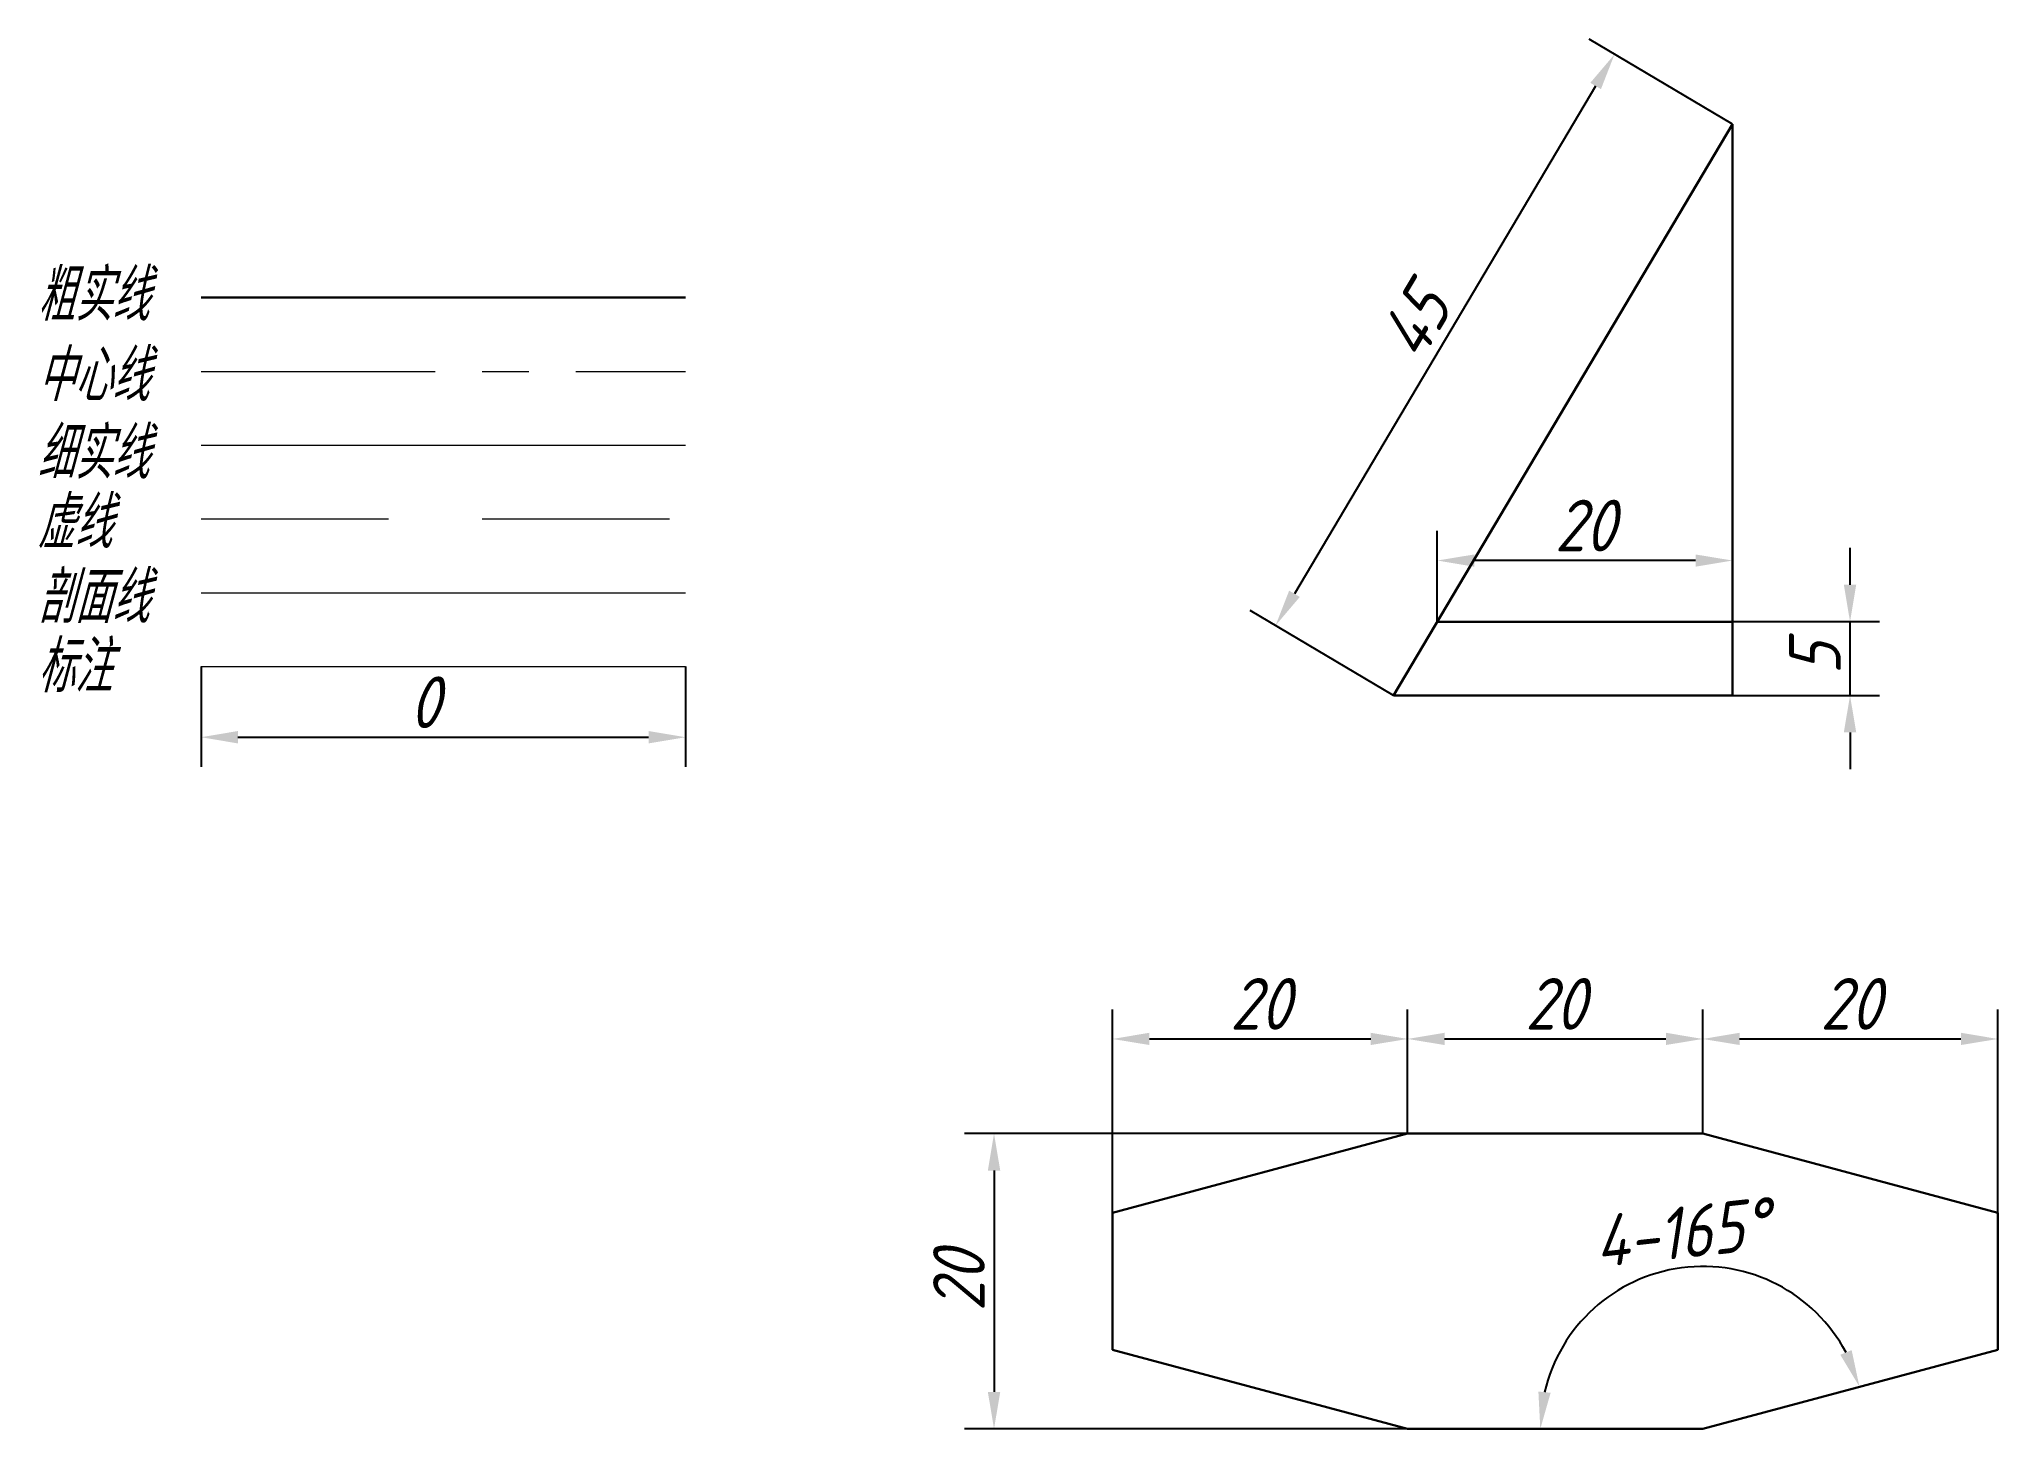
# Model space of a CAD drawing. Header units: millimetres. Extents: x 260 to 392, y 171 to 266.
import ezdxf

# ---------------------------------------------------------------- set-up
doc = ezdxf.new("R2010")
doc.units = ezdxf.units.MM
doc.linetypes.add('CENTER', pattern=[50.8, 31.75, -6.35, 6.35, -6.35])
doc.linetypes.add('DASHED', pattern=[19.05, 12.7, -6.35])
for name, color, linetype, lineweight in [('中心线', 1, 'CENTER', 15), ('中心线 @ 1', 1, 'CENTER', 15), ('剖面线', 8, 'Continuous', 15), ('剖面线 @ 1', 8, 'Continuous', 15), ('标注', 3, 'Continuous', 15), ('标注 @ 1', 3, 'Continuous', 15), ('粗实线', 2, 'Continuous', 30), ('粗实线 @ 1', 2, 'Continuous', 30), ('细实线', 4, 'Continuous', 15), ('细实线 @ 1', 4, 'Continuous', 15), ('虚线', 6, 'DASHED', 15), ('虚线 @ 1', 6, 'DASHED', 15)]:
    doc.layers.add(name, color=color, linetype=linetype, lineweight=lineweight)
doc.styles.add('GB3.5', font='gbeitc.shx', dxfattribs={"bigfont": 'gbcbig.shx'})
doc.dimstyles.new('正常标注', dxfattribs={"dimtxt": 3.5, "dimasz": 2.5, "dimexe": 2, "dimexo": 0, "dimtad": 1, "dimtoh": 1, "dimdec": 3, "dimdsep": 46, "dimtxsty": 'GB3.5', "dimcen": 2.5, "dimadec": 3, "dimazin": 2, "dimtfac": 1, "dimtdec": 3, "dimtmove": 0, "dimatfit": 3, "dimfxl": 0, "dimarcsym": 0})

# ---------------------------------------------------------------- blocks, each defined once
blk = doc.blocks.new('*D3')
at = {"layer": 'Defpoints', "color": 0, "transparency": 16777216}
for p in [(270.51, 223.08), (303.34, 223.08), (303.34, 218.3)]:
    blk.add_point(p, dxfattribs=at)
at = {"layer": '标注', "color": 0, "lineweight": -2, "transparency": 16777216}
for p, q in [((270.51, 223.08), (270.51, 216.3)), ((303.34, 223.08), (303.34, 216.3)), ((273.01, 218.3), (300.84, 218.3))]:
    blk.add_line(p, q, dxfattribs=at)
at = {"layer": '标注', "color": 0, "transparency": 16777216}
for points in [[(273.01, 218.72), (273.01, 217.88), (270.51, 218.3)], [(300.84, 218.72), (300.84, 217.88), (303.34, 218.3)]]:
    blk.add_solid(points, dxfattribs=at)
at = {"layer": '标注', "color": 0, "transparency": 16777216, "insert": (285.65, 220.67), "char_height": 3.5, "attachment_point": 5, "style": 'GB3.5'}
blk.add_mtext('0', dxfattribs=at)
blk = doc.blocks.new('*D5')
at = {"layer": 'Defpoints', "color": 0, "transparency": 16777216}
for p in [(372.28, 197.86), (352.28, 191.45), (372.28, 191.45)]:
    blk.add_point(p, dxfattribs=at)
at = {"layer": '标注', "color": 0, "lineweight": -2, "transparency": 16777216}
for p, q in [((352.28, 191.45), (352.28, 199.86)), ((372.28, 191.45), (372.28, 199.86)), ((354.78, 197.86), (369.78, 197.86))]:
    blk.add_line(p, q, dxfattribs=at)
at = {"layer": '标注', "color": 0, "transparency": 16777216}
for points in [[(354.78, 198.28), (354.78, 197.45), (352.28, 197.86)], [(369.78, 198.28), (369.78, 197.45), (372.28, 197.86)]]:
    blk.add_solid(points, dxfattribs=at)
at = {"layer": '标注', "color": 0, "transparency": 16777216, "insert": (362.28, 200.24), "char_height": 3.5, "attachment_point": 5, "style": 'GB3.5'}
blk.add_mtext('20', dxfattribs=at)
blk = doc.blocks.new('*D6')
at = {"layer": 'Defpoints', "color": 0, "transparency": 16777216}
for p in [(352.28, 197.86), (352.28, 191.45), (332.28, 186.09)]:
    blk.add_point(p, dxfattribs=at)
at = {"layer": '标注', "color": 0, "lineweight": -2, "transparency": 16777216}
for p, q in [((332.28, 186.09), (332.28, 199.86)), ((352.28, 191.45), (352.28, 199.86)), ((334.78, 197.86), (349.78, 197.86))]:
    blk.add_line(p, q, dxfattribs=at)
at = {"layer": '标注', "color": 0, "transparency": 16777216}
for points in [[(334.78, 198.28), (334.78, 197.45), (332.28, 197.86)], [(349.78, 198.28), (349.78, 197.45), (352.28, 197.86)]]:
    blk.add_solid(points, dxfattribs=at)
at = {"layer": '标注', "color": 0, "transparency": 16777216, "insert": (342.28, 200.24), "char_height": 3.5, "attachment_point": 5, "style": 'GB3.5'}
blk.add_mtext('20', dxfattribs=at)
blk = doc.blocks.new('*D7')
at = {"layer": 'Defpoints', "color": 0, "transparency": 16777216}
for p in [(392.28, 197.86), (372.28, 191.45), (392.28, 186.09)]:
    blk.add_point(p, dxfattribs=at)
at = {"layer": '标注', "color": 0, "lineweight": -2, "transparency": 16777216}
for p, q in [((372.28, 191.45), (372.28, 199.86)), ((392.28, 186.09), (392.28, 199.86)), ((374.78, 197.86), (389.78, 197.86))]:
    blk.add_line(p, q, dxfattribs=at)
at = {"layer": '标注', "color": 0, "transparency": 16777216}
for points in [[(374.78, 198.28), (374.78, 197.45), (372.28, 197.86)], [(389.78, 198.28), (389.78, 197.45), (392.28, 197.86)]]:
    blk.add_solid(points, dxfattribs=at)
at = {"layer": '标注', "color": 0, "transparency": 16777216, "insert": (382.28, 200.24), "char_height": 3.5, "attachment_point": 5, "style": 'GB3.5'}
blk.add_mtext('20', dxfattribs=at)
blk = doc.blocks.new('*D8')
at = {"layer": 'Defpoints', "color": 0, "transparency": 16777216}
for p in [(352.28, 191.45), (324.25, 171.45), (352.28, 171.45)]:
    blk.add_point(p, dxfattribs=at)
at = {"layer": '标注', "color": 0, "lineweight": -2, "transparency": 16777216}
for p, q in [((352.28, 191.45), (322.25, 191.45)), ((324.25, 188.95), (324.25, 173.95)), ((352.28, 171.45), (322.25, 171.45))]:
    blk.add_line(p, q, dxfattribs=at)
at = {"layer": '标注', "color": 0, "transparency": 16777216}
for points in [[(323.83, 188.95), (324.67, 188.95), (324.25, 191.45)], [(323.83, 173.95), (324.67, 173.95), (324.25, 171.45)]]:
    blk.add_solid(points, dxfattribs=at)
at = {"layer": '标注', "color": 0, "transparency": 16777216, "insert": (321.87, 181.45), "char_height": 3.5, "attachment_point": 5, "rotation": 90, "style": 'GB3.5'}
blk.add_mtext('20', dxfattribs=at)
blk = doc.blocks.new('*D9')
at = {"layer": 'Defpoints', "color": 0, "transparency": 16777216}
for p in [(374.29, 259.82), (343.33, 225.87), (351.32, 221.13)]:
    blk.add_point(p, dxfattribs=at)
at = {"layer": '标注', "color": 0, "lineweight": -2, "transparency": 16777216}
for p, q in [((374.29, 259.82), (364.58, 265.58)), ((365.02, 262.41), (344.61, 228.02)), ((351.32, 221.13), (341.61, 226.89))]:
    blk.add_line(p, q, dxfattribs=at)
at = {"layer": '标注', "color": 0, "transparency": 16777216}
for points in [[(364.66, 262.63), (365.38, 262.2), (366.3, 264.56)], [(344.25, 228.23), (344.97, 227.8), (343.33, 225.87)]]:
    blk.add_solid(points, dxfattribs=at)
at = {"layer": '标注', "color": 0, "transparency": 16777216, "insert": (352.77, 246.43), "char_height": 3.5, "attachment_point": 5, "rotation": 59.3101, "style": 'GB3.5'}
blk.add_mtext('45', dxfattribs=at)
blk = doc.blocks.new('*D10')
at = {"layer": 'Defpoints', "color": 0, "transparency": 16777216}
for p in [(354.29, 230.27), (354.29, 226.13), (374.29, 226.13)]:
    blk.add_point(p, dxfattribs=at)
at = {"layer": '标注', "color": 0, "lineweight": -2, "transparency": 16777216}
for p, q in [((354.29, 226.13), (354.29, 232.27)), ((374.29, 226.13), (374.29, 232.27)), ((371.79, 230.27), (356.79, 230.27))]:
    blk.add_line(p, q, dxfattribs=at)
at = {"layer": '标注', "color": 0, "transparency": 16777216}
for points in [[(356.79, 230.68), (356.79, 229.85), (354.29, 230.27)], [(371.79, 230.68), (371.79, 229.85), (374.29, 230.27)]]:
    blk.add_solid(points, dxfattribs=at)
at = {"layer": '标注', "color": 0, "transparency": 16777216, "insert": (364.29, 232.64), "char_height": 3.5, "attachment_point": 5, "style": 'GB3.5'}
blk.add_mtext('20', dxfattribs=at)
blk = doc.blocks.new('*D11')
at = {"layer": 'Defpoints', "color": 0, "transparency": 16777216}
for p in [(374.29, 226.13), (382.26, 226.13), (374.29, 221.13)]:
    blk.add_point(p, dxfattribs=at)
at = {"layer": '标注', "color": 0, "lineweight": -2, "transparency": 16777216}
for p, q in [((382.26, 228.63), (382.26, 231.13)), ((374.29, 226.13), (384.26, 226.13)), ((382.26, 221.13), (382.26, 226.13)), ((374.29, 221.13), (384.26, 221.13)), ((382.26, 218.63), (382.26, 216.13))]:
    blk.add_line(p, q, dxfattribs=at)
at = {"layer": '标注', "color": 0, "transparency": 16777216}
for points in [[(381.84, 228.63), (382.68, 228.63), (382.26, 226.13)], [(381.84, 218.63), (382.68, 218.63), (382.26, 221.13)]]:
    blk.add_solid(points, dxfattribs=at)
at = {"layer": '标注', "color": 0, "transparency": 16777216, "insert": (379.88, 223.63), "char_height": 3.5, "attachment_point": 5, "rotation": 90, "style": 'GB3.5'}
blk.add_mtext('5', dxfattribs=at)
blk = doc.blocks.new('*D12')
at = {"layer": 'Defpoints', "color": 0, "transparency": 16777216}
for p in [(365.96, 180.47), (392.28, 176.81), (352.28, 171.45), (372.28, 171.45), (372.28, 171.45)]:
    blk.add_point(p, dxfattribs=at)
at = {"layer": '标注', "color": 0, "lineweight": -2, "transparency": 16777216}
blk.add_arc((372.28, 171.45), 11, 28.0464, 166.9536, dxfattribs=at)
at = {"layer": '标注', "color": 0, "transparency": 16777216}
for points in [[(382.37, 176.78), (381.6, 176.47), (382.9, 174.3)], [(361.97, 173.89), (361.14, 173.98), (361.27, 171.45)]]:
    blk.add_solid(points, dxfattribs=at)
at = {"layer": '标注', "color": 0, "transparency": 16777216, "insert": (370.81, 184.75), "char_height": 3.5, "attachment_point": 5, "rotation": 6.279, "style": 'GB3.5'}
blk.add_mtext('4-165°', dxfattribs=at)

msp = doc.modelspace()

# ---------------------------------------------------------------- linework, layer by layer
at = {"layer": '中心线', "ltscale": 0.5}
msp.add_line((270.5085, 243.0839), (303.3372, 243.0839), dxfattribs=at)
at = {"layer": '剖面线'}
msp.add_line((270.5085, 228.0839), (303.3372, 228.0839), dxfattribs=at)
at = {"layer": '标注'}
msp.add_line((270.5085, 223.0839), (303.3372, 223.0839), dxfattribs=at)
at = {"layer": '粗实线'}
for p, q in [((374.286, 259.8233), (351.3184, 221.1259)), ((374.286, 221.1259), (374.286, 259.8233)), ((270.5085, 248.0839), (303.3372, 248.0839)), ((374.286, 226.1259), (354.286, 226.1259)), ((351.3184, 221.1259), (374.286, 221.1259)), ((332.276, 186.0934), (352.276, 191.4524)), ((352.276, 191.4524), (372.276, 191.4524)), ((372.276, 191.4524), (392.276, 186.0934)), ((332.276, 176.8114), (332.276, 186.0934)), ((392.276, 186.0934), (392.276, 176.8114)), ((352.276, 171.4524), (332.276, 176.8114)), ((392.276, 176.8114), (372.276, 171.4524)), ((372.276, 171.4524), (352.276, 171.4524))]:
    msp.add_line(p, q, dxfattribs=at)
at = {"layer": '细实线'}
msp.add_line((270.5085, 238.0839), (303.3372, 238.0839), dxfattribs=at)
at = {"layer": '虚线'}
msp.add_line((270.5085, 233.0839), (303.3372, 233.0839), dxfattribs=at)

# ---------------------------------------------------------------- texts
at = {"layer": '中心线 @ 1', "ltscale": 0.5, "insert": (259.3888, 244.5602), "char_height": 3.5, "attachment_point": 1, "style": 'GB3.5'}
msp.add_mtext_dynamic_manual_height_columns('中心线', width=9.028469, gutter_width=17.5, heights=[0], dxfattribs=at)
at = {"layer": '剖面线 @ 1', "insert": (259.3888, 229.535), "char_height": 3.5, "attachment_point": 1, "style": 'GB3.5'}
msp.add_mtext_dynamic_manual_height_columns('剖面线', width=9.028469, gutter_width=17.5, heights=[3.693], dxfattribs=at)
at = {"layer": '标注 @ 1', "insert": (259.3888, 224.8396), "char_height": 3.5, "attachment_point": 1, "style": 'GB3.5'}
msp.add_mtext_dynamic_manual_height_columns('标注', width=9.028469, gutter_width=17.5, heights=[0], dxfattribs=at)
at = {"layer": '粗实线 @ 1', "insert": (259.3888, 250.0068), "char_height": 3.5, "attachment_point": 1, "style": 'GB3.5'}
msp.add_mtext_dynamic_manual_height_columns('粗实线', width=9.028469, gutter_width=17.5, heights=[0], dxfattribs=at)
at = {"layer": '细实线 @ 1', "insert": (259.3888, 239.3014), "char_height": 3.5, "attachment_point": 1, "style": 'GB3.5'}
msp.add_mtext_dynamic_manual_height_columns('细实线', width=9.028469, gutter_width=17.5, heights=[0], dxfattribs=at)
at = {"layer": '虚线 @ 1', "insert": (259.3888, 234.606), "char_height": 3.5, "attachment_point": 1, "style": 'GB3.5'}
msp.add_mtext_dynamic_manual_height_columns('虚线', width=9.028469, gutter_width=17.5, heights=[0], dxfattribs=at)

# ---------------------------------------------------------------- dimensions: what is measured, and where the dimension line sits
at = {"layer": '标注'}
dim = msp.add_aligned_dim(p1=(374.286, 259.8233), p2=(351.3184, 221.1259), distance=-9.2876, dimstyle='正常标注', dxfattribs=at)
dim.commit()
dim.dimension.update_dxf_attribs({"geometry": '*D9', "text_midpoint": (352.7731, 246.4271)})
for base, p1, p2, picture, middle in [((354.286, 230.2653), (374.286, 226.1259), (354.286, 226.1259), '*D10', (364.286, 232.6403)), ((352.276, 197.8622), (332.276, 186.0934), (352.276, 191.4524), '*D6', (342.276, 200.2372)), ((372.276, 197.8622), (352.276, 191.4524), (372.276, 191.4524), '*D5', (362.276, 200.2372)), ((392.276, 197.8622), (372.276, 191.4524), (392.276, 186.0934), '*D7', (382.276, 200.2372))]:
    dim = msp.add_linear_dim(base=base, p1=p1, p2=p2, dimstyle='正常标注', dxfattribs=at)
    dim.commit()
    dim.dimension.update_dxf_attribs({"geometry": picture, "text_midpoint": middle})
for base, p1, p2, picture, middle in [((382.2597, 226.1259), (374.286, 221.1259), (374.286, 226.1259), '*D11', (379.8847, 223.6259)), ((324.2492, 171.4524), (352.276, 191.4524), (352.276, 171.4524), '*D8', (321.8742, 181.4524))]:
    dim = msp.add_linear_dim(base=base, p1=p1, p2=p2, angle=90, dimstyle='正常标注', dxfattribs=at)
    dim.commit()
    dim.dimension.update_dxf_attribs({"geometry": picture, "text_midpoint": middle})
dim = msp.add_linear_dim(base=(303.3372, 218.2997), p1=(270.5085, 223.0839), p2=(303.3372, 223.0839), text='0', dimstyle='正常标注', dxfattribs=at)
dim.commit()
dim.dimension.update_dxf_attribs({"geometry": '*D3', "text_midpoint": (285.648, 218.2997), "dimtype": 160})
dim = msp.add_angular_dim_2l(base=(365.9649, 180.4655), line1=((372.276, 171.4524), (352.276, 171.4524)), line2=((392.276, 176.8114), (372.276, 171.4524)), text='4-<>', dimstyle='正常标注', dxfattribs=at)
dim.commit()
dim.dimension.update_dxf_attribs({"geometry": '*D12', "text_midpoint": (371.0726, 182.3894), "dimtype": 162})

doc.saveas('drawing.dxf')
